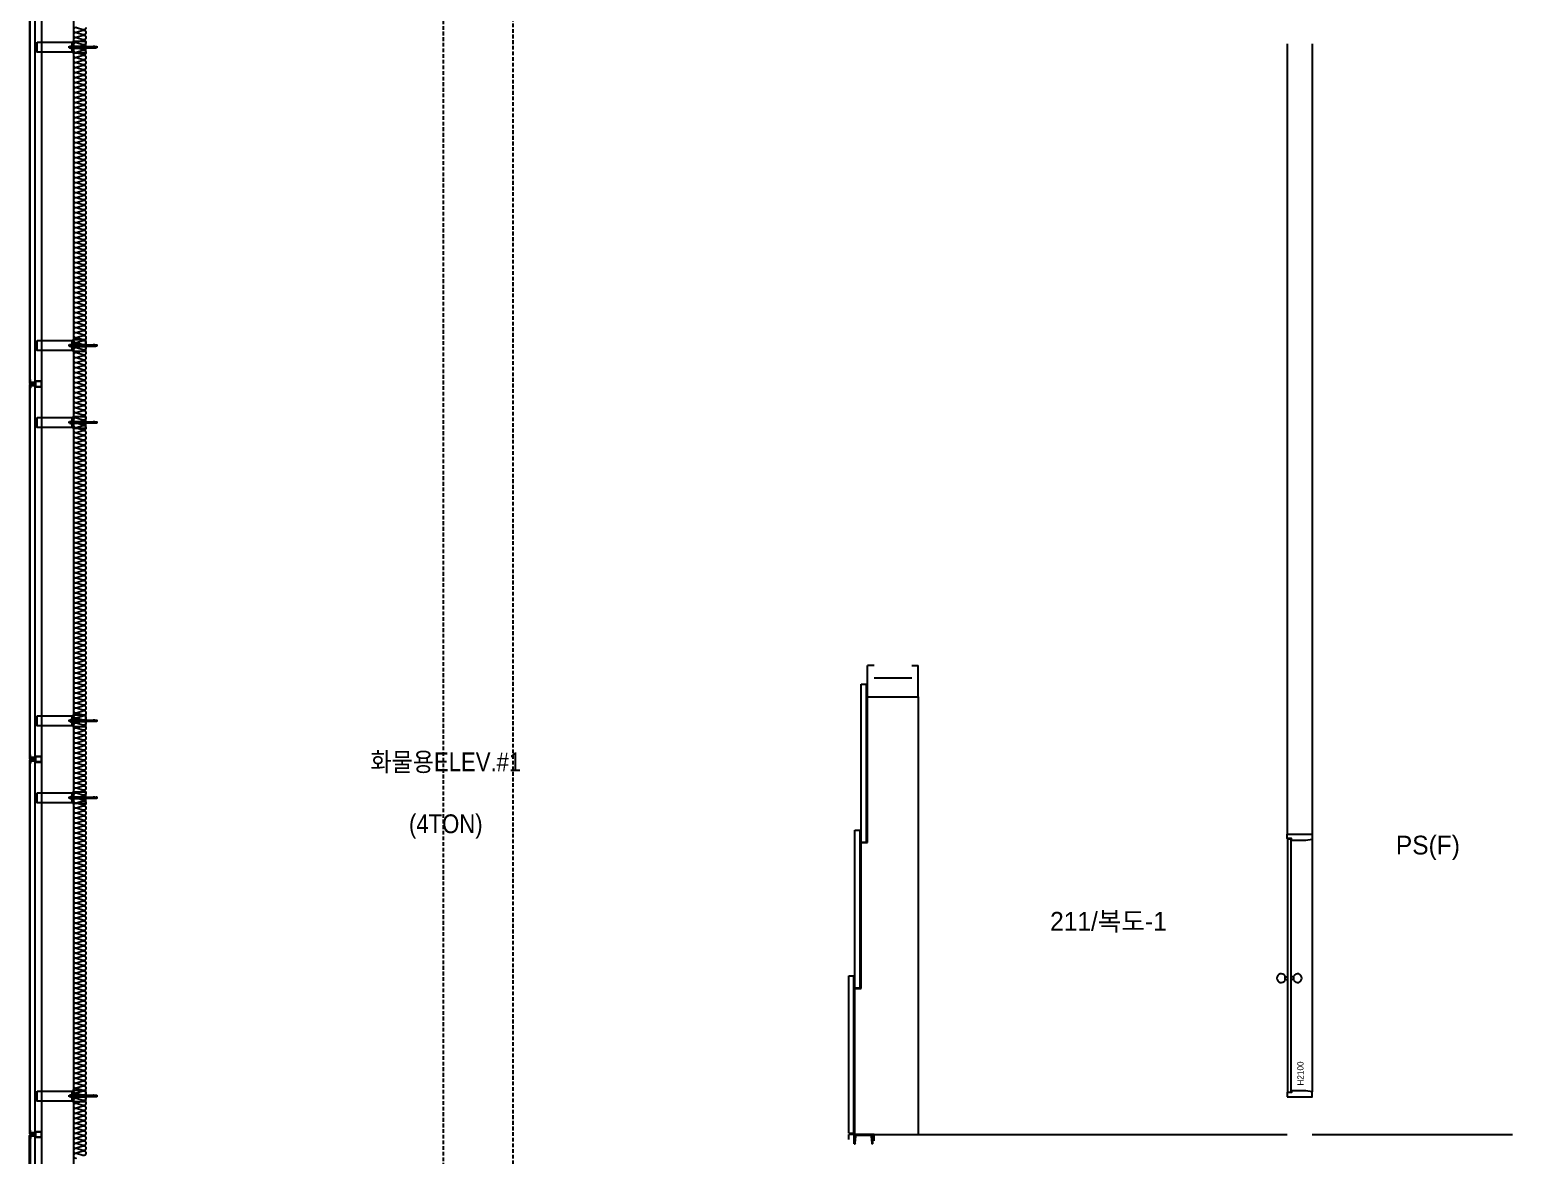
# Model space of a CAD drawing. Header units: millimetres. Extents: x -1320 to 172218, y -4077 to 50350.
# Drawn here: x 160350 to 172200, y 8583 to 17583 of the extents above; entities that cross this region are included whole.
import ezdxf
from ezdxf.enums import TextEntityAlignment as Align

# ---------------------------------------------------------------- set-up
doc = ezdxf.new("R2010")
doc.units = ezdxf.units.MM
doc.header["$LTSCALE"] = 60
doc.linetypes.add('HIDDENX2', pattern=[0.75, 0.5, -0.25])
for name, color, linetype in [('8', 8, 'Continuous'), ('A-ELE-3', 3, 'Continuous'), ('A-ELE-8', 8, 'Continuous'), ('A-ETC-8', 8, 'Continuous'), ('A-FIN', 6, 'Continuous'), ('A-WALL-D', 7, 'Continuous'), ('A-WID', 4, 'Continuous'), ('hidden', 9, 'HIDDENX2'), ('INSUL', 8, 'Continuous'), ('ISL', 251, 'Continuous')]:
    doc.layers.add(name, color=color, linetype=linetype)
doc.layers.add('NOPLOT', color=191, linetype='Continuous', plot=False)
doc.layers.add('NOPLOT-TEXT', color=11, linetype='Continuous', plot=False)
doc.styles.add('Gtx', font='')
doc.styles.get('Gtx').set_extended_font_data('Dotum')

# ---------------------------------------------------------------- blocks, each defined once
blk = doc.blocks.new('A$C7C3853E1')
at = {"layer": '8'}
for p, q in [((-350, 3560), (-350, 60)), ((54, 2393), (54, 3560)), ((104, 2393), (54, 2393)), ((104, 1227), (104, 2393)), ((154, 1227), (104, 1227)), ((154, 60), (154, 1227))]:
    blk.add_line(p, q, dxfattribs=at)
at = {"layer": 'A-ELE-3'}
for p, q in [((62, 2398), (62, 3660)), ((104, 3660), (62, 3660)), ((104, 2398), (104, 3660)), ((112, 1232), (112, 2493)), ((154, 2493), (112, 2493)), ((154, 1232), (154, 2493)), ((104, 2398), (62, 2398)), ((162, 70), (162, 1327)), ((204, 1327), (162, 1327)), ((204, 70), (204, 1327)), ((154, 1232), (112, 1232)), ((204, 70), (162, 70))]:
    blk.add_line(p, q, dxfattribs=at)
at = {"layer": 'A-WID'}
for p, q in [((-350, 3560), (-350, 3810)), ((-300, 3810), (-350, 3810)), ((0, 3810), (54, 3810)), ((54, 3560), (54, 3810)), ((54, 3560), (-350, 3560)), ((0, 60), (204, 60)), ((160, 60), (10, 60)), ((10, -15), (10, 60)), ((17, -10), (22, 43)), ((137, 54), (33, 54)), ((153, -10), (148, 43)), ((160, -15), (160, 60)), ((204, 20), (204, 60)), ((12, -15), (10, -15)), ((160, -15), (158, -15))]:
    blk.add_line(p, q, dxfattribs=at)
for centre, radius, start, end in [((33, 43), 11, 90, 175), ((137, 43), 11, 5, 90), ((12, -10), 5, 270, 355), ((158, -10), 5, 185, 270)]:
    blk.add_arc(centre, radius, start, end, dxfattribs=at)
at = {"layer": 'NOPLOT'}
blk.add_line((0, 3710), (-300, 3710), dxfattribs=at)
blk = doc.blocks.new('A$C632c858f')
at = {"layer": 'A-ETC-8'}
blk.add_arc((-3, 0), 24, 341.8248, 18.1752, dxfattribs=at)
blk.add_ellipse((34, 0), major_axis=(7.59, 0), ratio=0.987937, dxfattribs=at)
blk = doc.blocks.new('A$Cae507117')
at = {"layer": 'A-ETC-8'}
for points in [[(-50, 0), (-50, -50), (0, -50), (0, 0)], [(-46.8, -3.2), (-46.8, -46.8), (-3.2, -46.8), (-3.2, -3.2)]]:
    blk.add_lwpolyline(points, close=True, dxfattribs=at)
blk = doc.blocks.new('너트 M12')
for p, q in [((-9, 0), (9, 0)), ((-10, -9), (-10, -1)), ((9, -10), (-9, -10)), ((0, -8), (0, -1)), ((10, -1), (10, -9))]:
    blk.add_line(p, q)
for centre, start, end in [((-9, -1), 90, 180), ((-9, -9), 180, 270), ((9, -1), 0, 90), ((9, -9), 270, 0)]:
    blk.add_arc(centre, 0.5, start, end)
at = {"extrusion": (0, 0, -1)}
for centre, major_axis, ratio, start_param, end_param in [((-5, -1), (-4.75, 0.31), 0.185359, -0.024388, 3.141593), ((5, -1), (4.75, 0.31), 0.185108, 3.141593, 6.30754), ((-5, -9), (4.75, 0.31), 0.187111, 0, 3.166211), ((5, -9), (-4.75, 0.31), 0.185991, 3.117121, 6.283185)]:
    blk.add_ellipse(centre, major_axis=major_axis, ratio=ratio, start_param=start_param, end_param=end_param, dxfattribs=at)
blk = doc.blocks.new('A$C5ebcaad0')
at = {"layer": 'A-ETC-8'}
for p, q in [((-449, -225), (-214, -225)), ((-439, -220), (-439, -229)), ((-437, -219), (-437, -219)), ((-426, -220), (-437, -219)), ((-437, -231), (-426, -229)), ((-437, -231), (-437, -231)), ((-432, -220), (-432, -221)), ((-432, -229), (-432, -230)), ((-416, -219), (-431, -219)), ((-431, -222), (-429, -223)), ((-431, -228), (-429, -227)), ((-431, -231), (-416, -231)), ((-421, -224), (-428, -224)), ((-421, -226), (-428, -226)), ((-426, -220), (-412, -220)), ((-426, -229), (-412, -229)), ((-421, -223), (-421, -223)), ((-421, -227), (-421, -227)), ((-417, -227), (-417, -223)), ((-416, -219), (-413, -219)), ((-416, -231), (-413, -231)), ((-413, -219), (-413, -231)), ((-412, -231), (-412, -219)), ((-409, -219), (-412, -219)), ((-412, -231), (-409, -231)), ((-409, -231), (-409, -219)), ((-355, -219), (-409, -219)), ((-409, -231), (-355, -231)), ((-355, -219), (-246, -219)), ((-246, -231), (-355, -231)), ((-234, -219), (-226, -219)), ((-234, -220), (-224, -220)), ((-234, -229), (-224, -229)), ((-234, -231), (-226, -231)), ((-226, -231), (-226, -219)), ((-224, -220), (-226, -219)), ((-224, -229), (-226, -231)), ((-224, -229), (-224, -220))]:
    blk.add_line(p, q, dxfattribs=at)
for points in [[(-255, -180), (-255, -269), (-355, -269), (-355, -180)], [(34, -185), (-252, -185), (-252, -265), (34, -265)], [(-252, -265), (-246, -265), (-246, -185), (-252, -185)], [(-246, -210), (-246, -240), (-244, -240), (-244, -210)]]:
    blk.add_lwpolyline(points, close=True, dxfattribs=at)
blk.add_lwpolyline([(-252, -177), (-252, -272, -0.414214), (-253, -273), (-255, -273), (-255, -176), (-253, -176, -0.414214)], format="xyb", close=True, dxfattribs=at)
for centre, radius, start, end in [((-437, -220), 1.5, 90, 180), ((-437, -229), 1.5, 180, 270), ((-431, -220), 1, 90, 180), ((-431, -221), 1, 180, 236.3099), ((-431, -229), 1, 123.6901, 180), ((-431, -230), 1, 180, 270), ((-428, -221), 3, 236.3099, 270), ((-428, -229), 3, 90, 123.6901), ((-419, -223), 2, 90, 180), ((-421, -223), 0.5, 270, 0), ((-421, -227), 0.5, 0, 90), ((-419, -227), 2, 180, 270), ((-419, -223), 2, 0, 90), ((-419, -227), 2, 270, 0)]:
    blk.add_arc(centre, radius, start, end, dxfattribs=at)
at = {"layer": 'A-ETC-8', "xscale": -1, "rotation": 90}
blk.add_blockref('너트 M12', (-244, -225), dxfattribs=at)
blk = doc.blocks.new('A$Cb75091eb')
at = {"layer": 'A-ELE-8', "ltscale": 20}
blk.add_line((282, 2058, 0), (282, 42), dxfattribs=at)
at = {"layer": 'A-WID'}
for p, q in [((65, 932), (65, 968)), ((65, 960), (85, 960)), ((135, 960), (115, 960)), ((135, 932), (135, 968)), ((65, 940), (85, 940)), ((135, 940), (115, 940))]:
    blk.add_line(p, q, dxfattribs=at)
at = {"layer": 'A-WID', "elevation": 0}
for points in [[(82, 2100), (282, 2100), (282, 2058), (282, 2058), (232, 2050), (218, 2050), (218, 2050), (117, 2050), (117, 2065), (82, 2065), (82, 2073), (82, 2073), (82, 2100)], [(85, 2062), (85, 38), (115, 38), (115, 2062)], [(82, 0), (282, 0), (282, 42), (282, 42), (232, 50), (218, 50), (218, 50), (117, 50), (117, 35), (82, 35), (82, 27), (82, 27), (82, 0)]]:
    blk.add_lwpolyline(points, close=True, dxfattribs=at)
at = {"layer": 'A-WID'}
for centre, start, end in [((35, 950), 31.0027, 328.9973), ((165, 950), 211.0027, 148.9973)]:
    blk.add_arc(centre, 35, start, end, dxfattribs=at)
at = {"layer": 'NOPLOT', "color": 1, "style": 'Gtx'}
blk.add_text('H2100', height=50, rotation=90, dxfattribs=at).set_placement((213, 91))

msp = doc.modelspace()

# ---------------------------------------------------------------- linework, layer by layer
at = {"layer": 'A-ETC-8'}
for p, q in [((160395, 680), (160395, 47070, 0)), ((160445, 47070, 0), (160445, 680))]:
    msp.add_line(p, q, dxfattribs=at)
at = {"layer": 'A-ETC-8', "elevation": 0}
for points in [[(160358, 14761), (160393, 14761), (160393, 14751), (160395, 14751), (160395, 14763), (160360, 14763, 0.226541), (160356, 14767), (160356, 14782), (160354, 14782), (160354, 14765, -0.414214)], [(160358, 14738), (160393, 14738), (160393, 14749), (160395, 14749), (160395, 14737), (160360, 14737, -0.226541), (160356, 14733), (160356, 14718), (160354, 14718), (160354, 14735, 0.414214)], [(160358, 11761), (160393, 11761), (160393, 11751), (160395, 11751), (160395, 11763), (160360, 11763, 0.226541), (160356, 11767), (160356, 11782), (160354, 11782), (160354, 11765, -0.414214)], [(160358, 11738), (160393, 11738), (160393, 11749), (160395, 11749), (160395, 11737), (160360, 11737, -0.226541), (160356, 11733), (160356, 11718), (160354, 11718), (160354, 11735, 0.414214)], [(160358, 8761), (160393, 8761), (160393, 8751), (160395, 8751), (160395, 8763), (160360, 8763, 0.226541), (160356, 8767), (160356, 8782), (160354, 8782), (160354, 8765, -0.414214)], [(160358, 8739), (160393, 8739), (160393, 8749), (160395, 8749), (160395, 8737), (160360, 8737, -0.226541), (160356, 8733), (160356, 8718), (160354, 8718), (160354, 8735, 0.414214)]]:
    msp.add_lwpolyline(points, format="xyb", close=True, dxfattribs=at)
at = {"layer": 'A-FIN'}
for p, q in [((167100, 8750), (170400, 8750)), ((167100, 8700), (167100, 8750)), ((170600, 8750), (172200, 8750))]:
    msp.add_line(p, q, dxfattribs=at)
at = {"layer": 'A-FIN', "elevation": 0}
for points in [[(160391, 17738), (160391, 17742), (160350, 17742), (160350, 14757), (160391, 14757), (160391, 14761), (160354, 14761), (160354, 17738), (160391, 17738)], [(160391, 14738), (160391, 14742), (160350, 14742), (160350, 11757), (160391, 11757), (160391, 11761), (160354, 11761), (160354, 14738), (160391, 14738)], [(160391, 11738), (160391, 11742), (160350, 11742), (160350, 8757), (160391, 8757), (160391, 8761), (160354, 8761), (160354, 11738), (160391, 11738)], [(160391, 6211), (160391, 6207), (160350, 6207), (160350, 8743), (160391, 8743), (160391, 8739), (160354, 8739), (160354, 6211), (160391, 6211)]]:
    msp.add_lwpolyline(points, close=True, dxfattribs=at)
at = {"layer": 'A-WALL-D'}
for p, q in [((170400, 17470), (170400, 11150)), ((170600, 17470), (170600, 11150)), ((170400, 11150), (170600, 11150))]:
    msp.add_line(p, q, dxfattribs=at)
at = {"layer": 'hidden'}
for p, q in [((164215, 1898), (164215, 48810, 0)), ((163655, 47942, 0), (163655, 1898))]:
    msp.add_line(p, q, dxfattribs=at)
at = {"layer": 'INSUL'}
msp.add_line((160700, 47000), (160700, -2250), dxfattribs=at)
at = {"layer": 'ISL', "elevation": 0}
msp.add_lwpolyline([(160800, 17600, -0.509267), (160776, 17582), (160724, 17598, 1.372593), (160724, 17562), (160776, 17578, -0.509267), (160800, 17560, -0.509267), (160776, 17542), (160724, 17558, 1.372593), (160724, 17522), (160776, 17538, -0.509267), (160800, 17520, -0.509267), (160776, 17502), (160724, 17518, 1.372593), (160724, 17482), (160776, 17498, -0.509267), (160800, 17480, -0.509267), (160776, 17462), (160724, 17478, 1.372593), (160724, 17442), (160776, 17458, -0.509267), (160800, 17440, -0.509267), (160776, 17422), (160724, 17438, 1.372593), (160724, 17402), (160776, 17418, -0.509267), (160800, 17400, -0.509267), (160776, 17382), (160724, 17398, 1.372593), (160724, 17362), (160776, 17378, -0.509267), (160800, 17360, -0.509267), (160776, 17342), (160724, 17358, 1.372593), (160724, 17322), (160776, 17338, -0.509267), (160800, 17320, -0.509267), (160776, 17302), (160724, 17318, 1.372593), (160724, 17282), (160776, 17298, -0.509267), (160800, 17280, -0.509267), (160776, 17262), (160724, 17278, 1.372593), (160724, 17242), (160776, 17258, -0.509267), (160800, 17240, -0.509267), (160776, 17222), (160724, 17238, 1.372593), (160724, 17202), (160776, 17218, -0.509267), (160800, 17200, -0.509267), (160776, 17182), (160724, 17198, 1.372593), (160724, 17162), (160776, 17178, -0.509267), (160800, 17160, -0.509267), (160776, 17142), (160724, 17158, 1.372593), (160724, 17122), (160776, 17138, -0.509267), (160800, 17120, -0.509267), (160776, 17102), (160724, 17118, 1.372593), (160724, 17082), (160776, 17098, -0.509267), (160800, 17080, -0.509267), (160776, 17062), (160724, 17078, 1.372593), (160724, 17042), (160776, 17058, -0.509267), (160800, 17040, -0.509267), (160776, 17022), (160724, 17038, 1.372593), (160724, 17002), (160776, 17018, -0.509267), (160800, 17000, -0.509267), (160776, 16982), (160724, 16998, 1.372593), (160724, 16962), (160776, 16978, -0.509267), (160800, 16960, -0.509267), (160776, 16942), (160724, 16958, 1.372593), (160724, 16922), (160776, 16938, -0.509267), (160800, 16920, -0.509267), (160776, 16902), (160724, 16918, 1.372593), (160724, 16882), (160776, 16898, -0.509267), (160800, 16880, -0.509267), (160776, 16862), (160724, 16878, 1.372593), (160724, 16842), (160776, 16858, -0.509267), (160800, 16840, -0.509267), (160776, 16822), (160724, 16838, 1.372593), (160724, 16802), (160776, 16818, -0.509267), (160800, 16800, -0.509267), (160776, 16782), (160724, 16798, 1.372593), (160724, 16762), (160776, 16778, -0.509267), (160800, 16760, -0.509267), (160776, 16742), (160724, 16758, 1.372593), (160724, 16722), (160776, 16738, -0.509267), (160800, 16720, -0.509267), (160776, 16702), (160724, 16718, 1.372593), (160724, 16682), (160776, 16698, -0.509267), (160800, 16680, -0.509267), (160776, 16662), (160724, 16678, 1.372593), (160724, 16642), (160776, 16658, -0.509267), (160800, 16640, -0.509267), (160776, 16622), (160724, 16638, 1.372593), (160724, 16602), (160776, 16618, -0.509267), (160800, 16600, -0.509267), (160776, 16582), (160724, 16598, 1.372593), (160724, 16562), (160776, 16578, -0.509267), (160800, 16560, -0.509267), (160776, 16542), (160724, 16558, 1.372593), (160724, 16522), (160776, 16538, -0.509267), (160800, 16520, -0.509267), (160776, 16502), (160724, 16518, 1.372593), (160724, 16482), (160776, 16498, -0.509267), (160800, 16480, -0.509267), (160776, 16462), (160724, 16478, 1.372593), (160724, 16442), (160776, 16458, -0.509267), (160800, 16440, -0.509267), (160776, 16422), (160724, 16438, 1.372593), (160724, 16402), (160776, 16418, -0.509267), (160800, 16400, -0.509267), (160776, 16382), (160724, 16398, 1.372593), (160724, 16362), (160776, 16378, -0.509267), (160800, 16360, -0.509267), (160776, 16342), (160724, 16358, 1.372593), (160724, 16322), (160776, 16338, -0.509267), (160800, 16320, -0.509267), (160776, 16302), (160724, 16318, 1.372593), (160724, 16282), (160776, 16298, -0.509267), (160800, 16280, -0.509267), (160776, 16262), (160724, 16278, 1.372593), (160724, 16242), (160776, 16258, -0.509267), (160800, 16240, -0.509267), (160776, 16222), (160724, 16238, 1.372593), (160724, 16202), (160776, 16218, -0.509267), (160800, 16200, -0.509267), (160776, 16182), (160724, 16198, 1.372593), (160724, 16162), (160776, 16178, -0.509267), (160800, 16160, -0.509267), (160776, 16142), (160724, 16158, 1.372593), (160724, 16122), (160776, 16138, -0.509267), (160800, 16120, -0.509267), (160776, 16102), (160724, 16118, 1.372593), (160724, 16082), (160776, 16098, -0.509267), (160800, 16080, -0.509267), (160776, 16062), (160724, 16078, 1.372593), (160724, 16042), (160776, 16058, -0.509267), (160800, 16040, -0.509267), (160776, 16022), (160724, 16038, 1.372593), (160724, 16002), (160776, 16018, -0.509267), (160800, 16000, -0.509267), (160776, 15982), (160724, 15998, 1.372593), (160724, 15962), (160776, 15978, -0.509267), (160800, 15960, -0.509267), (160776, 15942), (160724, 15958, 1.372593), (160724, 15922), (160776, 15938, -0.509267), (160800, 15920, -0.509267), (160776, 15902), (160724, 15918, 1.372593), (160724, 15882), (160776, 15898, -0.509267), (160800, 15880, -0.509267), (160776, 15862), (160724, 15878, 1.372593), (160724, 15842), (160776, 15858, -0.509267), (160800, 15840, -0.509267), (160776, 15822), (160724, 15838, 1.372593), (160724, 15802), (160776, 15818, -0.509267), (160800, 15800, -0.509267), (160776, 15782), (160724, 15798, 1.372593), (160724, 15762), (160776, 15778, -0.509267), (160800, 15760, -0.509267), (160776, 15742), (160724, 15758, 1.372593), (160724, 15722), (160776, 15738, -0.509267), (160800, 15720, -0.509267), (160776, 15702), (160724, 15718, 1.372593), (160724, 15682), (160776, 15698, -0.509267), (160800, 15680, -0.509267), (160776, 15662), (160724, 15678, 1.372593), (160724, 15642), (160776, 15658, -0.509267), (160800, 15640, -0.509267), (160776, 15622), (160724, 15638, 1.372593), (160724, 15602), (160776, 15618, -0.509267), (160800, 15600, -0.509267), (160776, 15582), (160724, 15598, 1.372593), (160724, 15562), (160776, 15578, -0.509267), (160800, 15560, -0.509267), (160776, 15542), (160724, 15558, 1.372593), (160724, 15522), (160776, 15538, -0.509267), (160800, 15520, -0.509267), (160776, 15502), (160724, 15518, 1.372593), (160724, 15482), (160776, 15498, -0.509267), (160800, 15480, -0.509267), (160776, 15462), (160724, 15478, 1.372593), (160724, 15442), (160776, 15458, -0.509267), (160800, 15440, -0.509267), (160776, 15422), (160724, 15438, 1.372593), (160724, 15402), (160776, 15418, -0.509267), (160800, 15400, -0.509267), (160776, 15382), (160724, 15398, 1.372593), (160724, 15362), (160776, 15378, -0.509267), (160800, 15360, -0.509267), (160776, 15342), (160724, 15358, 1.372593), (160724, 15322), (160776, 15338, -0.509267), (160800, 15320, -0.509267), (160776, 15302), (160724, 15318, 1.372593), (160724, 15282), (160776, 15298, -0.509267), (160800, 15280, -0.509267), (160776, 15262), (160724, 15278, 1.372593), (160724, 15242), (160776, 15258, -0.509267), (160800, 15240, -0.509267), (160776, 15222), (160724, 15238, 1.372593), (160724, 15202), (160776, 15218, -0.509267), (160800, 15200, -0.509267), (160776, 15182), (160724, 15198, 1.372593), (160724, 15162), (160776, 15178, -0.509267), (160800, 15160, -0.509267), (160776, 15142), (160724, 15158, 1.372593), (160724, 15122), (160776, 15138, -0.509267), (160800, 15120, -0.509267), (160776, 15102), (160724, 15118, 1.372593), (160724, 15082), (160776, 15098, -0.509267), (160800, 15080, -0.509267), (160776, 15062), (160724, 15078, 1.372593), (160724, 15042), (160776, 15058, -0.509267), (160800, 15040, -0.509267), (160776, 15022), (160724, 15038, 1.372593), (160724, 15002), (160776, 15018, -0.509267), (160800, 15000, -0.509267), (160776, 14982), (160724, 14998, 1.372593), (160724, 14962), (160776, 14978, -0.509267), (160800, 14960, -0.509267), (160776, 14942), (160724, 14958, 1.372593), (160724, 14922), (160776, 14938, -0.509267), (160800, 14920, -0.509267), (160776, 14902), (160724, 14918, 1.372593), (160724, 14882), (160776, 14898, -0.509267), (160800, 14880, -0.509267), (160776, 14862), (160724, 14878, 1.372593), (160724, 14842), (160776, 14858, -0.509267), (160800, 14840, -0.509267), (160776, 14822), (160724, 14838, 1.372593), (160724, 14802), (160776, 14818, -0.509267), (160800, 14800, -0.509267), (160776, 14782), (160724, 14798, 1.372593), (160724, 14762), (160776, 14778, -0.509267), (160800, 14760, -0.509267), (160776, 14742), (160724, 14758, 1.372593), (160724, 14722), (160776, 14738, -0.509267), (160800, 14720, -0.509267), (160776, 14702), (160724, 14718, 1.372593), (160724, 14682), (160776, 14698, -0.509267), (160800, 14680, -0.509267), (160776, 14662), (160724, 14678, 1.372593), (160724, 14642), (160776, 14658, -0.509267), (160800, 14640, -0.509267), (160776, 14622), (160724, 14638, 1.372593), (160724, 14602), (160776, 14618, -0.509267), (160800, 14600, -0.509267), (160776, 14582), (160724, 14598, 1.372593), (160724, 14562), (160776, 14578, -0.509267), (160800, 14560, -0.509267), (160776, 14542), (160724, 14558, 1.372593), (160724, 14522), (160776, 14538, -0.509267), (160800, 14520, -0.509267), (160776, 14502), (160724, 14518, 1.372593), (160724, 14482), (160776, 14498, -0.509267), (160800, 14480, -0.509267), (160776, 14462), (160724, 14478, 1.372593), (160724, 14442), (160776, 14458, -0.509267), (160800, 14440, -0.509267), (160776, 14422), (160724, 14438, 1.372593), (160724, 14402), (160776, 14418, -0.509267), (160800, 14400, -0.509267), (160776, 14382), (160724, 14398, 1.372593), (160724, 14362), (160776, 14378, -0.509267), (160800, 14360, -0.509267), (160776, 14342), (160724, 14358, 1.372593), (160724, 14322), (160776, 14338, -0.509267), (160800, 14320, -0.509267), (160776, 14302), (160724, 14318, 1.372593), (160724, 14282), (160776, 14298, -0.509267), (160800, 14280, -0.509267), (160776, 14262), (160724, 14278, 1.372593), (160724, 14242), (160776, 14258, -0.509267), (160800, 14240, -0.509267), (160776, 14222), (160724, 14238, 1.372593), (160724, 14202), (160776, 14218, -0.509267), (160800, 14200, -0.509267), (160776, 14182), (160724, 14198, 1.372593), (160724, 14162), (160776, 14178, -0.509267), (160800, 14160, -0.509267), (160776, 14142), (160724, 14158, 1.372593), (160724, 14122), (160776, 14138, -0.509267), (160800, 14120, -0.509267), (160776, 14102), (160724, 14118, 1.372593), (160724, 14082), (160776, 14098, -0.509267), (160800, 14080, -0.509267), (160776, 14062), (160724, 14078, 1.372593), (160724, 14042), (160776, 14058, -0.509267), (160800, 14040, -0.509267), (160776, 14022), (160724, 14038, 1.372593), (160724, 14002), (160776, 14018, -0.509267), (160800, 14000, -0.509267), (160776, 13982), (160724, 13998, 1.372593), (160724, 13962), (160776, 13978, -0.509267), (160800, 13960, -0.509267), (160776, 13942), (160724, 13958, 1.372593), (160724, 13922), (160776, 13938, -0.509267), (160800, 13920, -0.509267), (160776, 13902), (160724, 13918, 1.372593), (160724, 13882), (160776, 13898, -0.509267), (160800, 13880, -0.509267), (160776, 13862), (160724, 13878, 1.372593), (160724, 13842), (160776, 13858, -0.509267), (160800, 13840, -0.509267), (160776, 13822), (160724, 13838, 1.372593), (160724, 13802), (160776, 13818, -0.509267), (160800, 13800, -0.509267), (160776, 13782), (160724, 13798, 1.372593), (160724, 13762), (160776, 13778, -0.509267), (160800, 13760, -0.509267), (160776, 13742), (160724, 13758, 1.372593), (160724, 13722), (160776, 13738, -0.509267), (160800, 13720, -0.509267), (160776, 13702), (160724, 13718, 1.372593), (160724, 13682), (160776, 13698, -0.509267), (160800, 13680, -0.509267), (160776, 13662), (160724, 13678, 1.372593), (160724, 13642), (160776, 13658, -0.509267), (160800, 13640, -0.509267), (160776, 13622), (160724, 13638, 1.372593), (160724, 13602), (160776, 13618, -0.509267), (160800, 13600, -0.509267), (160776, 13582), (160724, 13598, 1.372593), (160724, 13562), (160776, 13578, -0.509267), (160800, 13560, -0.509267), (160776, 13542), (160724, 13558, 1.372593), (160724, 13522), (160776, 13538, -0.509267), (160800, 13520, -0.509267), (160776, 13502), (160724, 13518, 1.372593), (160724, 13482), (160776, 13498, -0.509267), (160800, 13480, -0.509267), (160776, 13462), (160724, 13478, 1.372593), (160724, 13442), (160776, 13458, -0.509267), (160800, 13440, -0.509267), (160776, 13422), (160724, 13438, 1.372593), (160724, 13402), (160776, 13418, -0.509267), (160800, 13400, -0.509267), (160776, 13382), (160724, 13398, 1.372593), (160724, 13362), (160776, 13378, -0.509267), (160800, 13360, -0.509267), (160776, 13342), (160724, 13358, 1.372593), (160724, 13322), (160776, 13338, -0.509267), (160800, 13320, -0.509267), (160776, 13302), (160724, 13318, 1.372593), (160724, 13282), (160776, 13298, -0.509267), (160800, 13280, -0.509267), (160776, 13262), (160724, 13278, 1.372593), (160724, 13242), (160776, 13258, -0.509267), (160800, 13240, -0.509267), (160776, 13222), (160724, 13238, 1.372593), (160724, 13202), (160776, 13218, -0.509267), (160800, 13200, -0.509267), (160776, 13182), (160724, 13198, 1.372593), (160724, 13162), (160776, 13178, -0.509267), (160800, 13160, -0.509267), (160776, 13142), (160724, 13158, 1.372593), (160724, 13122), (160776, 13138, -0.509267), (160800, 13120, -0.509267), (160776, 13102), (160724, 13118, 1.372593), (160724, 13082), (160776, 13098, -0.509267), (160800, 13080, -0.509267), (160776, 13062), (160724, 13078, 1.372593), (160724, 13042), (160776, 13058, -0.509267), (160800, 13040, -0.509267), (160776, 13022), (160724, 13038, 1.372593), (160724, 13002), (160776, 13018, -0.509267), (160800, 13000, -0.509267), (160776, 12982), (160724, 12998, 1.372593), (160724, 12962), (160776, 12978, -0.509267), (160800, 12960, -0.509267), (160776, 12942), (160724, 12958, 1.372593), (160724, 12922), (160776, 12938, -0.509267), (160800, 12920, -0.509267), (160776, 12902), (160724, 12918, 1.372593), (160724, 12882), (160776, 12898, -0.509267), (160800, 12880, -0.509267), (160776, 12862), (160724, 12878, 1.372593), (160724, 12842), (160776, 12858, -0.509267), (160800, 12840, -0.509267), (160776, 12822), (160724, 12838, 1.372593), (160724, 12802), (160776, 12818, -0.509267), (160800, 12800, -0.509267), (160776, 12782), (160724, 12798, 1.372593), (160724, 12762), (160776, 12778, -0.509267), (160800, 12760, -0.509267), (160776, 12742), (160724, 12758, 1.372593), (160724, 12722), (160776, 12738, -0.509267), (160800, 12720, -0.509267), (160776, 12702), (160724, 12718, 1.372593), (160724, 12682), (160776, 12698, -0.509267), (160800, 12680, -0.509267), (160776, 12662), (160724, 12678, 1.372593), (160724, 12642), (160776, 12658, -0.509267), (160800, 12640, -0.509267), (160776, 12622), (160724, 12638, 1.372593), (160724, 12602), (160776, 12618, -0.509267), (160800, 12600, -0.509267), (160776, 12582), (160724, 12598, 1.372593), (160724, 12562), (160776, 12578, -0.509267), (160800, 12560, -0.509267), (160776, 12542), (160724, 12558, 1.372593), (160724, 12522), (160776, 12538, -0.509267), (160800, 12520, -0.509267), (160776, 12502), (160724, 12518, 1.372593), (160724, 12482), (160776, 12498, -0.509267), (160800, 12480, -0.509267), (160776, 12462), (160724, 12478, 1.372593), (160724, 12442), (160776, 12458, -0.509267), (160800, 12440, -0.509267), (160776, 12422), (160724, 12438, 1.372593), (160724, 12402), (160776, 12418, -0.509267), (160800, 12400, -0.509267), (160776, 12382), (160724, 12398, 1.372593), (160724, 12362), (160776, 12378, -0.509267), (160800, 12360, -0.509267), (160776, 12342), (160724, 12358, 1.372593), (160724, 12322), (160776, 12338, -0.509267), (160800, 12320, -0.509267), (160776, 12302), (160724, 12318, 1.372593), (160724, 12282), (160776, 12298, -0.509267), (160800, 12280, -0.509267), (160776, 12262), (160724, 12278, 1.372593), (160724, 12242), (160776, 12258, -0.509267), (160800, 12240, -0.509267), (160776, 12222), (160724, 12238, 1.372593), (160724, 12202), (160776, 12218, -0.509267), (160800, 12200, -0.509267), (160776, 12182), (160724, 12198, 1.372593), (160724, 12162), (160776, 12178, -0.509267), (160800, 12160, -0.509267), (160776, 12142), (160724, 12158, 1.372593), (160724, 12122), (160776, 12138, -0.509267), (160800, 12120, -0.509267), (160776, 12102), (160724, 12118, 1.372593), (160724, 12082), (160776, 12098, -0.509267), (160800, 12080, -0.509267), (160776, 12062), (160724, 12078, 1.372593), (160724, 12042), (160776, 12058, -0.509267), (160800, 12040, -0.509267), (160776, 12022), (160724, 12038, 1.372593), (160724, 12002), (160776, 12018, -0.509267), (160800, 12000, -0.509267), (160776, 11982), (160724, 11998, 1.372593), (160724, 11962), (160776, 11978, -0.509267), (160800, 11960, -0.509267), (160776, 11942), (160724, 11958, 1.372593), (160724, 11922), (160776, 11938, -0.509267), (160800, 11920, -0.509267), (160776, 11902), (160724, 11918, 1.372593), (160724, 11882), (160776, 11898, -0.509267), (160800, 11880, -0.509267), (160776, 11862), (160724, 11878, 1.372593), (160724, 11842), (160776, 11858, -0.509267), (160800, 11840, -0.509267), (160776, 11822), (160724, 11838, 1.372593), (160724, 11802), (160776, 11818, -0.509267), (160800, 11800, -0.509267), (160776, 11782), (160724, 11798, 1.372593), (160724, 11762), (160776, 11778, -0.509267), (160800, 11760, -0.509267), (160776, 11742), (160724, 11758, 1.372593), (160724, 11722), (160776, 11738, -0.509267), (160800, 11720, -0.509267), (160776, 11702), (160724, 11718, 1.372593), (160724, 11682), (160776, 11698, -0.509267), (160800, 11680, -0.509267), (160776, 11662), (160724, 11678, 1.372593), (160724, 11642), (160776, 11658, -0.509267), (160800, 11640, -0.509267), (160776, 11622), (160724, 11638, 1.372593), (160724, 11602), (160776, 11618, -0.509267), (160800, 11600, -0.509267), (160776, 11582), (160724, 11598, 1.372593), (160724, 11562), (160776, 11578, -0.509267), (160800, 11560, -0.509267), (160776, 11542), (160724, 11558, 1.372593), (160724, 11522), (160776, 11538, -0.509267), (160800, 11520, -0.509267), (160776, 11502), (160724, 11518, 1.372593), (160724, 11482), (160776, 11498, -0.509267), (160800, 11480, -0.509267), (160776, 11462), (160724, 11478, 1.372593), (160724, 11442), (160776, 11458, -0.509267), (160800, 11440, -0.509267), (160776, 11422), (160724, 11438, 1.372593), (160724, 11402), (160776, 11418, -0.509267), (160800, 11400, -0.509267), (160776, 11382), (160724, 11398, 1.372593), (160724, 11362), (160776, 11378, -0.509267), (160800, 11360, -0.509267), (160776, 11342), (160724, 11358, 1.372593), (160724, 11322), (160776, 11338, -0.509267), (160800, 11320, -0.509267), (160776, 11302), (160724, 11318, 1.372593), (160724, 11282), (160776, 11298, -0.509267), (160800, 11280, -0.509267), (160776, 11262), (160724, 11278, 1.372593), (160724, 11242), (160776, 11258, -0.509267), (160800, 11240, -0.509267), (160776, 11222), (160724, 11238, 1.372593), (160724, 11202), (160776, 11218, -0.509267), (160800, 11200, -0.509267), (160776, 11182), (160724, 11198, 1.372593), (160724, 11162), (160776, 11178, -0.509267), (160800, 11160, -0.509267), (160776, 11142), (160724, 11158, 1.372593), (160724, 11122), (160776, 11138, -0.509267), (160800, 11120, -0.509267), (160776, 11102), (160724, 11118, 1.372593), (160724, 11082), (160776, 11098, -0.509267), (160800, 11080, -0.509267), (160776, 11062), (160724, 11078, 1.372593), (160724, 11042), (160776, 11058, -0.509267), (160800, 11040, -0.509267), (160776, 11022), (160724, 11038, 1.372593), (160724, 11002), (160776, 11018, -0.509267), (160800, 11000, -0.509267), (160776, 10982), (160724, 10998, 1.372593), (160724, 10962), (160776, 10978, -0.509267), (160800, 10960, -0.509267), (160776, 10942), (160724, 10958, 1.372593), (160724, 10922), (160776, 10938, -0.509267), (160800, 10920, -0.509267), (160776, 10902), (160724, 10918, 1.372593), (160724, 10882), (160776, 10898, -0.509267), (160800, 10880, -0.509267), (160776, 10862), (160724, 10878, 1.372593), (160724, 10842), (160776, 10858, -0.509267), (160800, 10840, -0.509267), (160776, 10822), (160724, 10838, 1.372593), (160724, 10802), (160776, 10818, -0.509267), (160800, 10800, -0.509267), (160776, 10782), (160724, 10798, 1.372593), (160724, 10762), (160776, 10778, -0.509267), (160800, 10760, -0.509267), (160776, 10742), (160724, 10758, 1.372593), (160724, 10722), (160776, 10738, -0.509267), (160800, 10720, -0.509267), (160776, 10702), (160724, 10718, 1.372593), (160724, 10682), (160776, 10698, -0.509267), (160800, 10680, -0.509267), (160776, 10662), (160724, 10678, 1.372593), (160724, 10642), (160776, 10658, -0.509267), (160800, 10640, -0.509267), (160776, 10622), (160724, 10638, 1.372593), (160724, 10602), (160776, 10618, -0.509267), (160800, 10600, -0.509267), (160776, 10582), (160724, 10598, 1.372593), (160724, 10562), (160776, 10578, -0.509267), (160800, 10560, -0.509267), (160776, 10542), (160724, 10558, 1.372593), (160724, 10522), (160776, 10538, -0.509267), (160800, 10520, -0.509267), (160776, 10502), (160724, 10518, 1.372593), (160724, 10482), (160776, 10498, -0.509267), (160800, 10480, -0.509267), (160776, 10462), (160724, 10478, 1.372593), (160724, 10442), (160776, 10458, -0.509267), (160800, 10440, -0.509267), (160776, 10422), (160724, 10438, 1.372593), (160724, 10402), (160776, 10418, -0.509267), (160800, 10400, -0.509267), (160776, 10382), (160724, 10398, 1.372593), (160724, 10362), (160776, 10378, -0.509267), (160800, 10360, -0.509267), (160776, 10342), (160724, 10358, 1.372593), (160724, 10322), (160776, 10338, -0.509267), (160800, 10320, -0.509267), (160776, 10302), (160724, 10318, 1.372593), (160724, 10282), (160776, 10298, -0.509267), (160800, 10280, -0.509267), (160776, 10262), (160724, 10278, 1.372593), (160724, 10242), (160776, 10258, -0.509267), (160800, 10240, -0.509267), (160776, 10222), (160724, 10238, 1.372593), (160724, 10202), (160776, 10218, -0.509267), (160800, 10200, -0.509267), (160776, 10182), (160724, 10198, 1.372593), (160724, 10162), (160776, 10178, -0.509267), (160800, 10160, -0.509267), (160776, 10142), (160724, 10158, 1.372593), (160724, 10122), (160776, 10138, -0.509267), (160800, 10120, -0.509267), (160776, 10102), (160724, 10118, 1.372593), (160724, 10082), (160776, 10098, -0.509267), (160800, 10080, -0.509267), (160776, 10062), (160724, 10078, 1.372593), (160724, 10042), (160776, 10058, -0.509267), (160800, 10040, -0.509267), (160776, 10022), (160724, 10038, 1.372593), (160724, 10002), (160776, 10018, -0.509267), (160800, 10000, -0.509267), (160776, 9982), (160724, 9998, 1.372593), (160724, 9962), (160776, 9978, -0.509267), (160800, 9960, -0.509267), (160776, 9942), (160724, 9958, 1.372593), (160724, 9922), (160776, 9938, -0.509267), (160800, 9920, -0.509267), (160776, 9902), (160724, 9918, 1.372593), (160724, 9882), (160776, 9898, -0.509267), (160800, 9880, -0.509267), (160776, 9862), (160724, 9878, 1.372593), (160724, 9842), (160776, 9858, -0.509267), (160800, 9840, -0.509267), (160776, 9822), (160724, 9838, 1.372593), (160724, 9802), (160776, 9818, -0.509267), (160800, 9800, -0.509267), (160776, 9782), (160724, 9798, 1.372593), (160724, 9762), (160776, 9778, -0.509267), (160800, 9760, -0.509267), (160776, 9742), (160724, 9758, 1.372593), (160724, 9722), (160776, 9738, -0.509267), (160800, 9720, -0.509267), (160776, 9702), (160724, 9718, 1.372593), (160724, 9682), (160776, 9698, -0.509267), (160800, 9680, -0.509267), (160776, 9662), (160724, 9678, 1.372593), (160724, 9642), (160776, 9658, -0.509267), (160800, 9640, -0.509267), (160776, 9622), (160724, 9638, 1.372593), (160724, 9602), (160776, 9618, -0.509267), (160800, 9600, -0.509267), (160776, 9582), (160724, 9598, 1.372593), (160724, 9562), (160776, 9578, -0.509267), (160800, 9560, -0.509267), (160776, 9542), (160724, 9558, 1.372593), (160724, 9522), (160776, 9538, -0.509267), (160800, 9520, -0.509267), (160776, 9502), (160724, 9518, 1.372593), (160724, 9482), (160776, 9498, -0.509267), (160800, 9480, -0.509267), (160776, 9462), (160724, 9478, 1.372593), (160724, 9442), (160776, 9458, -0.509267), (160800, 9440, -0.509267), (160776, 9422), (160724, 9438, 1.372593), (160724, 9402), (160776, 9418, -0.509267), (160800, 9400, -0.509267), (160776, 9382), (160724, 9398, 1.372593), (160724, 9362), (160776, 9378, -0.509267), (160800, 9360, -0.509267), (160776, 9342), (160724, 9358, 1.372593), (160724, 9322), (160776, 9338, -0.509267), (160800, 9320, -0.509267), (160776, 9302), (160724, 9318, 1.372593), (160724, 9282), (160776, 9298, -0.509267), (160800, 9280, -0.509267), (160776, 9262), (160724, 9278, 1.372593), (160724, 9242), (160776, 9258, -0.509267), (160800, 9240, -0.509267), (160776, 9222), (160724, 9238, 1.372593), (160724, 9202), (160776, 9218, -0.509267), (160800, 9200, -0.509267), (160776, 9182), (160724, 9198, 1.372593), (160724, 9162), (160776, 9178, -0.509267), (160800, 9160, -0.509267), (160776, 9142), (160724, 9158, 1.372593), (160724, 9122), (160776, 9138, -0.509267), (160800, 9120, -0.509267), (160776, 9102), (160724, 9118, 1.372593), (160724, 9082), (160776, 9098, -0.509267), (160800, 9080, -0.509267), (160776, 9062), (160724, 9078, 1.372593), (160724, 9042), (160776, 9058, -0.509267), (160800, 9040, -0.509267), (160776, 9022), (160724, 9038, 1.372593), (160724, 9002), (160776, 9018, -0.509267), (160800, 9000, -0.509267), (160776, 8982), (160724, 8998, 1.372593), (160724, 8962), (160776, 8978, -0.509267), (160800, 8960, -0.509267), (160776, 8942), (160724, 8958, 1.372593), (160724, 8922), (160776, 8938, -0.509267), (160800, 8920, -0.509267), (160776, 8902), (160724, 8918, 1.372593), (160724, 8882), (160776, 8898, -0.509267), (160800, 8880, -0.509267), (160776, 8862), (160724, 8878, 1.372593), (160724, 8842), (160776, 8858, -0.509267), (160800, 8840, -0.509267), (160776, 8822), (160724, 8838, 1.372593), (160724, 8802), (160776, 8818, -0.509267), (160800, 8800, -0.509267), (160776, 8782), (160724, 8798, 1.372593), (160724, 8762), (160776, 8778, -0.509267), (160800, 8760, -0.509267), (160776, 8742), (160724, 8758, 1.372593), (160724, 8722), (160776, 8738, -0.509267), (160800, 8720, -0.509267), (160776, 8702), (160724, 8718, 1.372593), (160724, 8682), (160776, 8698, -0.509267), (160800, 8680, -0.509267), (160776, 8662), (160724, 8678, 1.372593), (160724, 8642), (160776, 8658, -0.509267), (160800, 8640, -0.509267), (160776, 8622), (160724, 8638, 1.372593), (160724, 8602), (160776, 8618, -0.509267), (160800, 8600, -0.509267), (160776, 8582), (160724, 8598, 1.372593), (160724, 8562)], format="xyb", dxfattribs=at)

# ---------------------------------------------------------------- block references
at = {"layer": 'A-ELE-8', "xscale": -1}
msp.add_blockref('A$C7C3853E1', (167100, 8690), dxfattribs=at)
at = {"layer": 'A-ETC-8', "xscale": -1}
for p in [(160445, 17667), (160445, 15282, 0), (160445, 14667, 0), (160445, 12282, 0), (160445, 11667, 0), (160445, 9282)]:
    msp.add_blockref('A$C5ebcaad0', p, dxfattribs=at)
at = {"layer": 'A-ETC-8', "xscale": -1, "rotation": 180}
for name, p in [('A$C632c858f', (160350, 14750, 0)), ('A$Cae507117', (160445, 14725, 0)), ('A$C632c858f', (160350, 11750, 0)), ('A$Cae507117', (160445, 11725, 0)), ('A$Cae507117', (160445, 8725)), ('A$C632c858f', (160350, 8750))]:
    msp.add_blockref(name, p, dxfattribs=at)
at = {"layer": 'A-WID'}
msp.add_blockref('A$Cb75091eb', (170318, 9050), dxfattribs=at)

# ---------------------------------------------------------------- texts
at = {"layer": 'NOPLOT-TEXT', "style": 'Gtx', "width": 0.9}
for s, p in [('화물용ELEV.#1', (163676, 11729, 0)), ('(4TON)', (163676, 11234, 0))]:
    msp.add_text(s, height=150, dxfattribs=at).set_placement(p, align=Align.MIDDLE_CENTER)
at = {"layer": 'NOPLOT-TEXT', "style": 'Gtx'}
for s, p in [('PS(F)', (171525, 11045)), ('211/복도-1', (168972, 10454, 0))]:
    msp.add_text(s, height=150, dxfattribs=at).set_placement(p, align=Align.MIDDLE)

doc.saveas('drawing.dxf')
